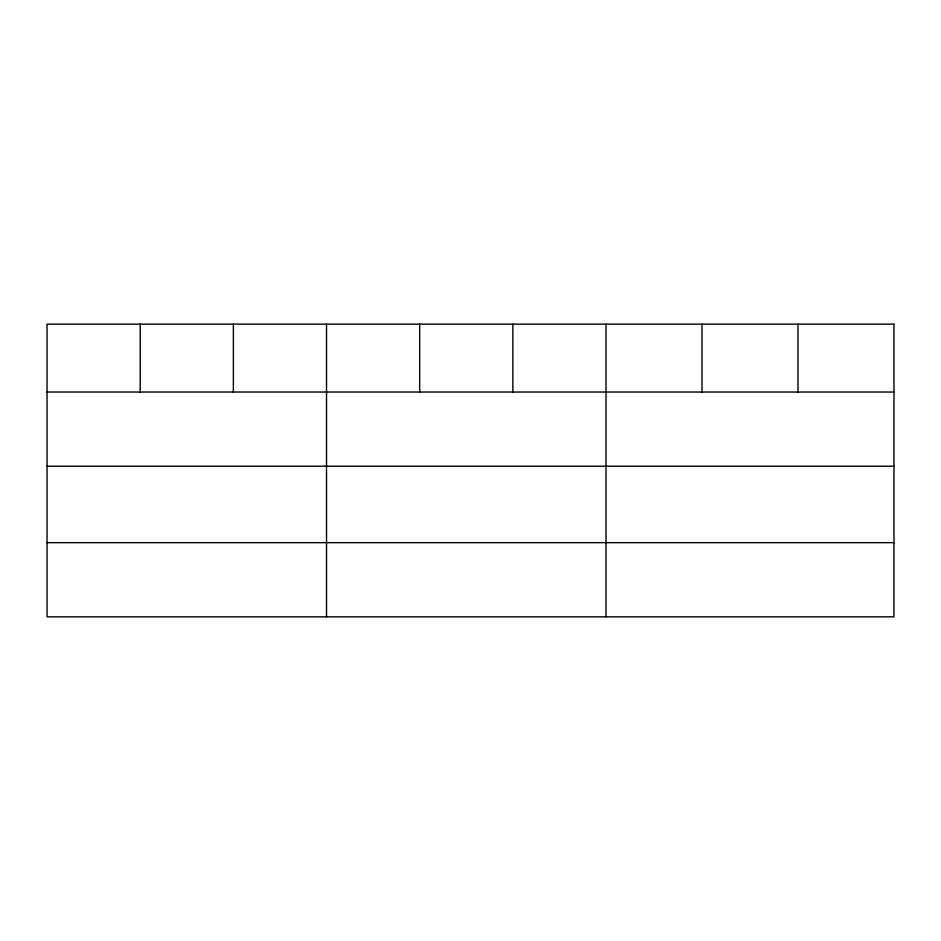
<?xml version="1.0" encoding="UTF-8"?>
<svg xmlns="http://www.w3.org/2000/svg" width="941" height="941" viewBox="0 0 941 941"><rect width="100%" height="100%" fill="white"/><g stroke="black" fill="none" stroke-linecap="round" stroke-linejoin="round"><path stroke-width="1.41" d="M47.05 392.032L893.95 392.032M47.05 466.218L893.95 466.218M47.05 542.651L893.95 542.651M797.968 324.163L797.968 392.032M701.986 324.163L701.986 392.032M606.004 324.163L606.004 616.837M512.845 324.163L512.845 392.032M419.686 324.163L419.686 392.032M326.527 324.163L326.527 616.837M233.368 324.163L233.368 392.032M140.209 324.163L140.209 392.032M893.95 324.163L47.05 324.163L47.05 616.837L893.95 616.837L893.95 324.163"/></g></svg>
